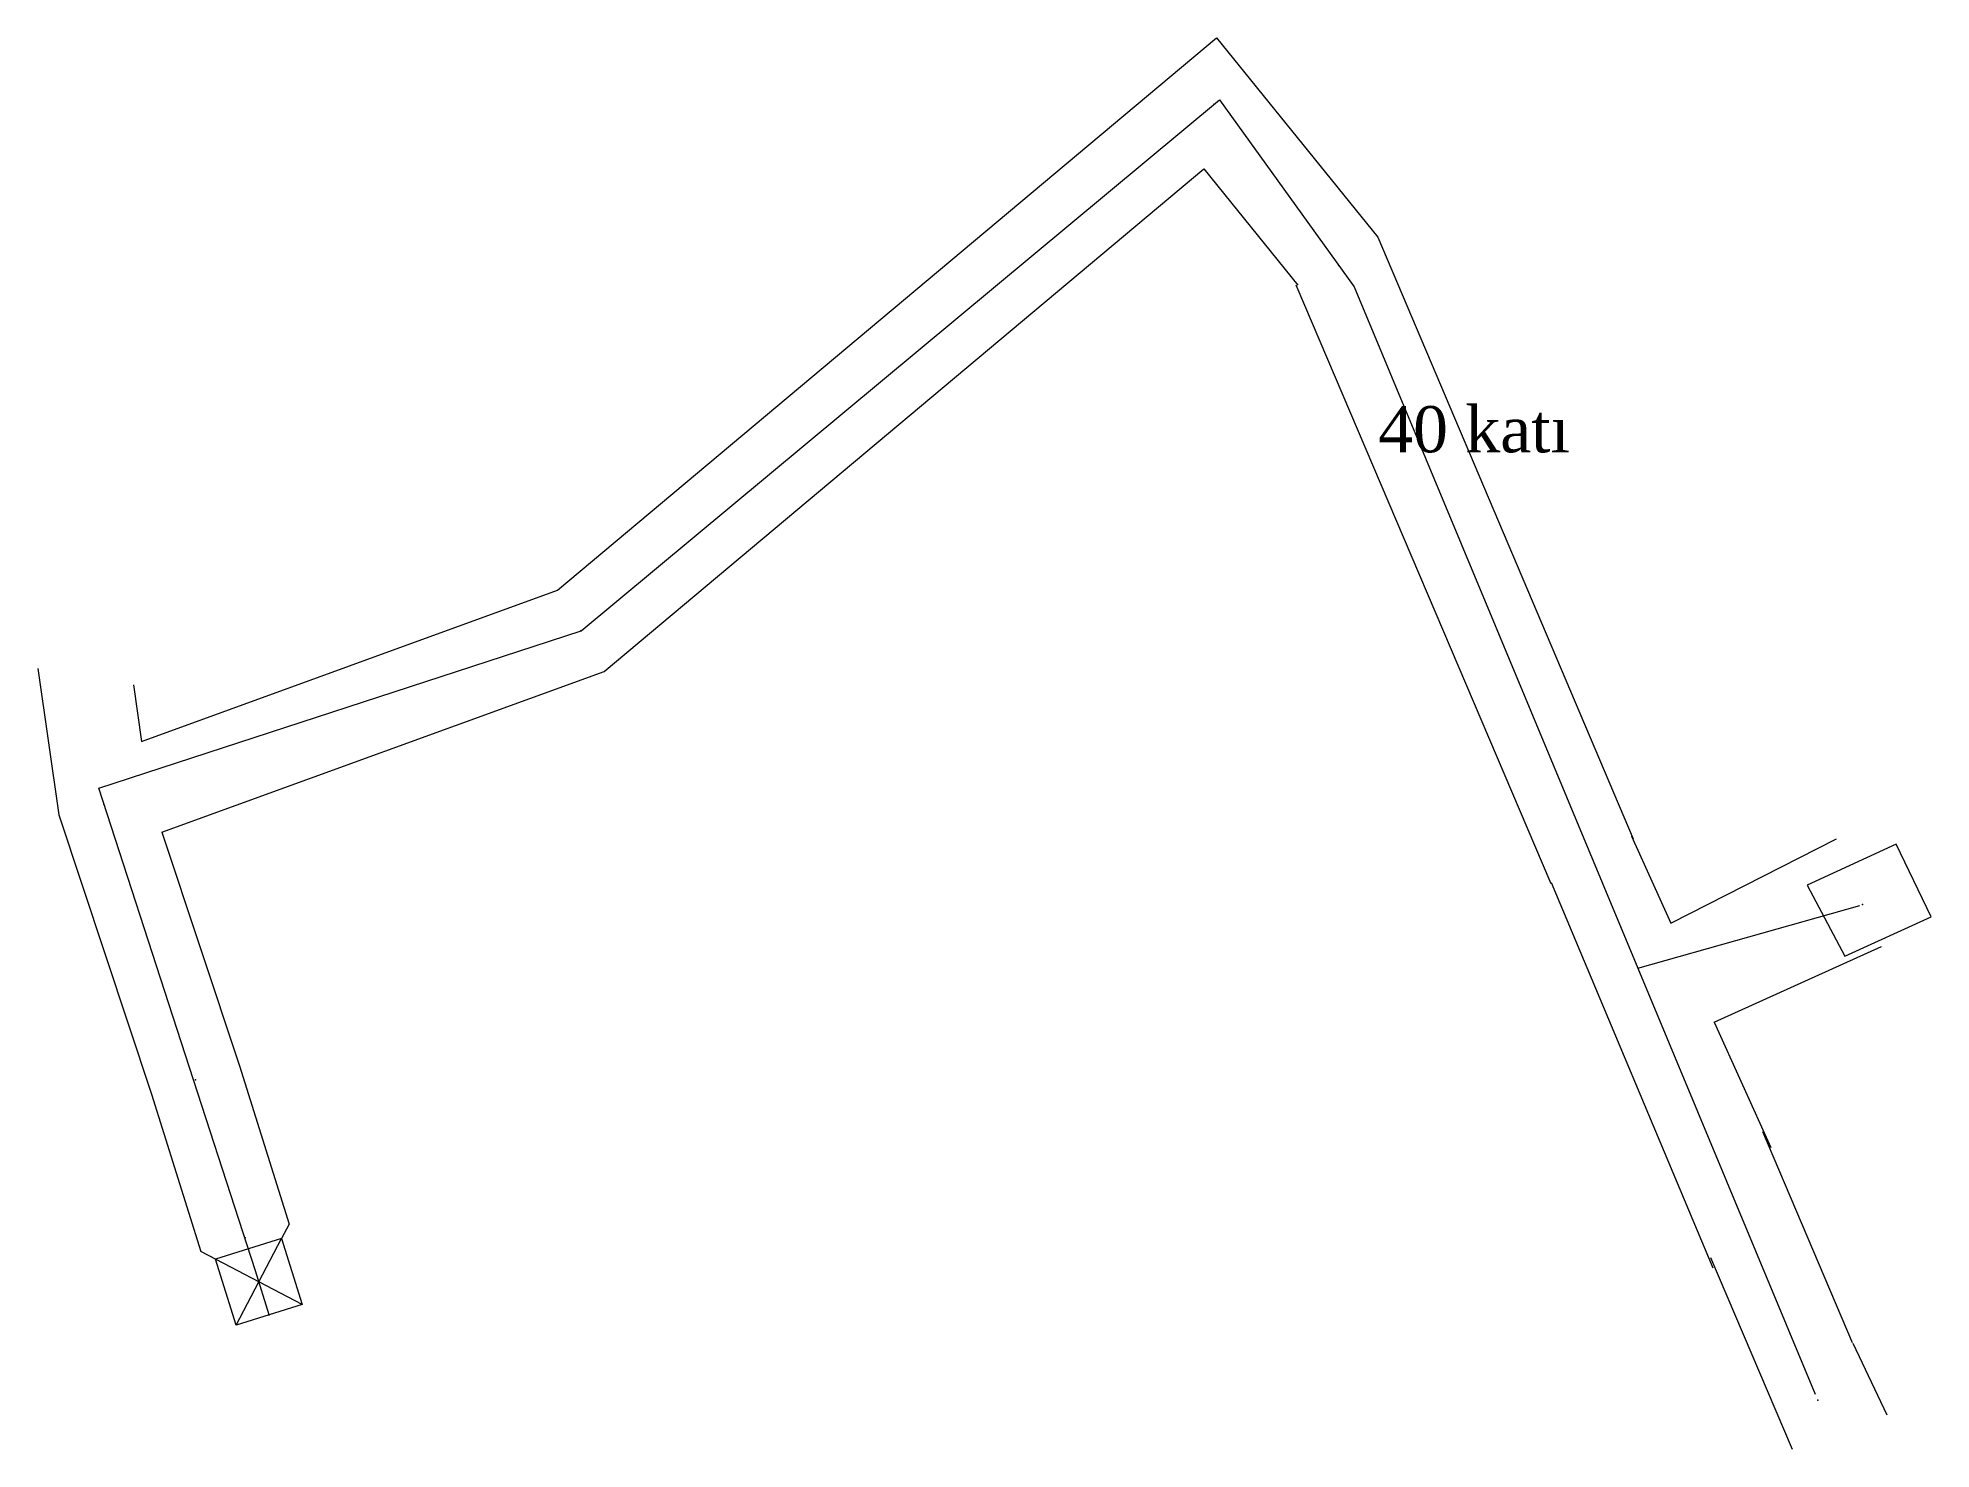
# Model space of a CAD drawing. Header units: millimetres. Extents: x 677422.2 to 677463.2, y 4146338.9 to 4146369.4.
import ezdxf

# ---------------------------------------------------------------- set-up
doc = ezdxf.new("R2010")
doc.units = ezdxf.units.MM
for name, color, linetype, lineweight in [('GEOFENCE', 3, 'Continuous', 0), ('INIT_COORD', 5, 'Continuous', 0), ('KAT40', 1, 'Continuous', 0), ('TEXT', 5, 'Continuous', 0)]:
    doc.layers.add(name, color=color, linetype=linetype, lineweight=lineweight)
doc.styles.get("Standard").update_dxf_attribs({"font": 'TIMES.TTF'})

msp = doc.modelspace()

# ---------------------------------------------------------------- linework, layer by layer
at = {"layer": 'GEOFENCE'}
for p, q in [((677433.959, 4146356.594, 1124.892), (677447.796, 4146368.106, 1124.892)), ((677447.796, 4146368.106, 1124.892), (677450.716, 4146364.047, 1124.892)), ((677450.716, 4146364.047, 1124.892), (677456.866, 4146349.276, 1124.892)), ((677423.503, 4146353.177, 1124.899), (677433.959, 4146356.594, 1124.892)), ((677426.897, 4146342.716, 1124.673), (677423.503, 4146353.177, 1124.899)), ((677456.866, 4146349.276, 1124.892), (677461.676, 4146350.64, 1124.892)), ((677456.866, 4146349.276, 1124.892), (677460.709, 4146340.045, 1124.892)), ((677427.196, 4146341.762, 1124.673), (677426.897, 4146342.716, 1124.673))]:
    msp.add_line(p, q, dxfattribs=at)
at = {"layer": 'INIT_COORD'}
msp.add_point((677427.196, 4146341.762, 1124.673), dxfattribs=at)
at = {"layer": 'KAT40', "lineweight": 0}
for p, q in [((677433.445, 4146357.471, 1124.892), (677447.731, 4146369.446, 1124.892)), ((677447.731, 4146369.446, 1124.892), (677451.228, 4146365.126, 1124.892)), ((677434.46, 4146355.712, 1124.892), (677447.456, 4146366.607, 1124.892)), ((677447.456, 4146366.607, 1124.892), (677449.496, 4146364.086, 1124.892)), ((677451.228, 4146365.126, 1124.892), (677456.762, 4146352.084, 1124.892)), ((677449.446, 4146364.091, 1124.892), (677454.975, 4146351.116, 1124.892)), ((677424.43, 4146354.193, 1124.892), (677433.445, 4146357.471, 1124.892)), ((677422.183, 4146355.778, 1124.673), (677422.638, 4146352.603, 1124.673)), ((677424.87, 4146352.225, 1124.892), (677434.46, 4146355.712, 1124.892)), ((677424.255, 4146355.417, 1124.673), (677424.43, 4146354.193, 1124.673)), ((677422.638, 4146352.603, 1124.797), (677424.647, 4146346.548, 1124.797)), ((677424.87, 4146352.225, 1124.797), (677426.55, 4146347.162, 1124.797)), ((677456.722, 4146352.139, 1124.892), (677457.581, 4146350.257, 1124.892)), ((677457.581, 4146350.257, 1124.892), (677461.169, 4146352.085, 1124.892)), ((677462.465, 4146351.965, 1124.892), (677460.531, 4146351.08, 1124.892)), ((677463.22, 4146350.391, 1124.892), (677462.465, 4146351.965, 1124.892)), ((677454.987, 4146351.138, 1124.892), (677458.488, 4146342.778, 1124.892)), ((677460.531, 4146351.08, 1124.892), (677461.35, 4146349.538, 1124.892)), ((677461.35, 4146349.538, 1124.892), (677463.22, 4146350.391, 1124.892)), ((677458.514, 4146348.104, 1124.892), (677462.141, 4146349.744, 1124.892)), ((677458.514, 4146348.104, 1124.892), (677459.742, 4146345.391, 1124.892)), ((677426.55, 4146347.162, 1124.673), (677427.627, 4146343.73, 1124.673)), ((677424.647, 4146346.548, 1124.673), (677425.719, 4146343.132, 1124.673)), ((677461.515, 4146341.152, 1124.892), (677459.571, 4146345.729, 1124.892)), ((677427.627, 4146343.73, 1124.673), (677427.463, 4146343.417, 1124.673)), ((677427.463, 4146343.417, 1124.673), (677426.032, 4146342.968, 1124.673)), ((677426.481, 4146341.537, 1124.673), (677427.463, 4146343.417, 1124.673)), ((677427.463, 4146343.417, 1124.673), (677427.912, 4146341.986, 1124.673)), ((677426.032, 4146342.968, 1124.673), (677425.719, 4146343.132, 1124.673)), ((677427.912, 4146341.986, 1124.673), (677425.894, 4146343.04, 1124.673)), ((677426.481, 4146341.537, 1124.673), (677426.032, 4146342.968, 1124.673)), ((677458.441, 4146343.006, 1124.892), (677460.204, 4146338.851, 1124.892)), ((677427.912, 4146341.986, 1124.673), (677426.481, 4146341.537, 1124.673)), ((677427.912, 4146341.986, 1124.673), (677426.481, 4146341.537, 1124.673)), ((677461.525, 4146341.145, 1124.892), (677462.26, 4146339.591, 1124.892))]:
    msp.add_line(p, q, dxfattribs=at)
for p in [(677447.676, 4146368.006, 1124.892), (677450.382, 4146364.511, 1124.892), (677433.953, 4146356.592, 1124.892), (677423.615, 4146352.833, 1124.892), (677461.73, 4146350.655, 1124.892), (677425.598, 4146346.855, 1124.797), (677426.673, 4146343.431, 1124.673), (677460.764, 4146339.913, 1124.892)]:
    msp.add_point(p, dxfattribs=at)

# ---------------------------------------------------------------- texts
at = {"layer": 'TEXT', "lineweight": 0}
msp.add_text('40 katı', height=1, dxfattribs=at).set_placement((677451.237, 4146360.461, 1124.673))

doc.saveas('drawing.dxf')
